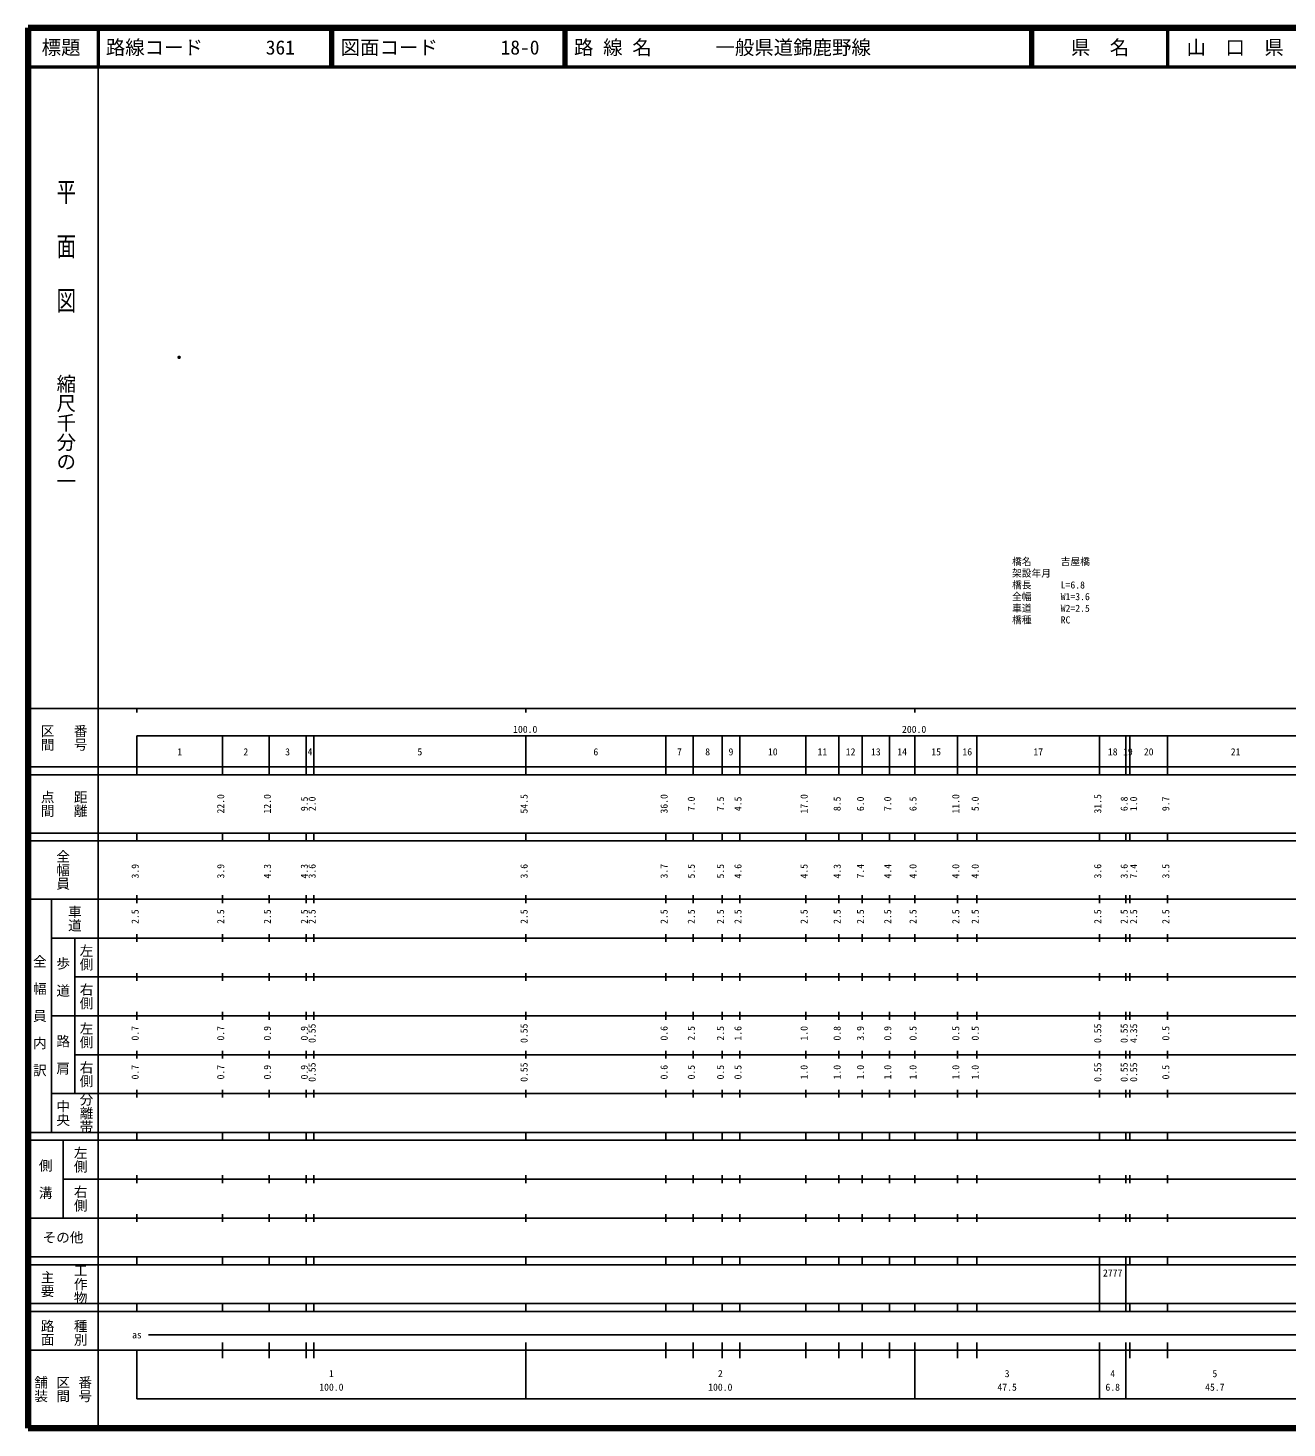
# Model space of a CAD drawing. Units: millimetres on the paper. Extents: x 40 to 680, y 20 to 380.
# Drawn here: x 40 to 363.7, y 20 to 380 of the extents above; entities that cross this region are included whole.
import ezdxf
from ezdxf.enums import TextEntityAlignment as Align

# ---------------------------------------------------------------- set-up
doc = ezdxf.new("R2010")
doc.units = ezdxf.units.MM
doc.header["$PDMODE"] = 32
doc.header["$PDSIZE"] = 0.5
for name, color, linetype in [('M-OTRS', 6, 'Continuous'), ('M-STR-HTXT', 7, 'Continuous'), ('M-TTL-TXT', 7, 'Continuous')]:
    doc.layers.add(name, color=color, linetype=linetype)
for name, color, linetype, lineweight in [('M-TTL', 2, 'Continuous', 140), ('M-TTL-BAND', 7, 'Continuous', 25), ('M-TTL-LINE', 7, 'Continuous', 50)]:
    doc.layers.add(name, color=color, linetype=linetype, lineweight=lineweight)
doc.styles.add('@ＭＳ ゴシック', font='')
doc.styles.add('ＭＳ ゴシック', font='')
doc.styles.get('@ＭＳ ゴシック').set_extended_font_data('@MS Gothic')
doc.styles.get('ＭＳ ゴシック').set_extended_font_data('MS Gothic')

msp = doc.modelspace()

# ---------------------------------------------------------------- linework, layer by layer
at = {"layer": 'M-OTRS'}
msp.add_point((78.841, 295.315), dxfattribs=at)
at = {"layer": 'M-TTL'}
for p, q in [((40, 380), (40, 20)), ((680, 380), (40, 380)), ((40, 20), (680, 20))]:
    msp.add_line(p, q, dxfattribs=at)
at = {"layer": 'M-TTL-BAND'}
for p, q in [((58, 370), (58, 20)), ((40, 205), (579, 205)), ((68, 205), (68, 204)), ((168, 205), (168, 204)), ((268, 205), (268, 204)), ((68, 198), (579, 198)), ((68, 198), (68, 188)), ((90, 188), (90, 198)), ((102, 188), (102, 198)), ((111.5, 188), (111.5, 198)), ((113.5, 188), (113.5, 198)), ((168, 188), (168, 198)), ((204, 188), (204, 198)), ((211, 188), (211, 198)), ((218.5, 188), (218.5, 198)), ((223, 188), (223, 198)), ((240, 188), (240, 198)), ((248.5, 188), (248.5, 198)), ((254.5, 188), (254.5, 198)), ((261.5, 188), (261.5, 198)), ((268, 188), (268, 198)), ((279, 188), (279, 198)), ((284, 188), (284, 198)), ((315.5, 188), (315.5, 198)), ((322.3, 188), (322.3, 198)), ((323.3, 188), (323.3, 198)), ((333, 188), (333, 198)), ((40, 190), (579, 190)), ((40, 188), (579, 188)), ((40, 173), (579, 173)), ((68, 171), (68, 173)), ((90, 171), (90, 173)), ((102, 171), (102, 173)), ((111.5, 171), (111.5, 173)), ((113.5, 171), (113.5, 173)), ((168, 171), (168, 173)), ((204, 171), (204, 173)), ((211, 171), (211, 173)), ((218.5, 171), (218.5, 173)), ((223, 171), (223, 173)), ((240, 171), (240, 173)), ((248.5, 171), (248.5, 173)), ((254.5, 171), (254.5, 173)), ((261.5, 171), (261.5, 173)), ((268, 171), (268, 173)), ((279, 171), (279, 173)), ((284, 171), (284, 173)), ((315.5, 171), (315.5, 173)), ((322.3, 171), (322.3, 173)), ((323.3, 171), (323.3, 173)), ((333, 171), (333, 173)), ((40, 171), (579, 171)), ((40, 156), (579, 156)), ((46, 96), (46, 156)), ((68, 155), (68, 157)), ((90, 155), (90, 157)), ((102, 155), (102, 157)), ((111.5, 155), (111.5, 157)), ((113.5, 155), (113.5, 157)), ((168, 155), (168, 157)), ((204, 155), (204, 157)), ((211, 155), (211, 157)), ((218.5, 155), (218.5, 157)), ((223, 155), (223, 157)), ((240, 155), (240, 157)), ((248.5, 155), (248.5, 157)), ((254.5, 155), (254.5, 157)), ((261.5, 155), (261.5, 157)), ((268, 155), (268, 157)), ((279, 155), (279, 157)), ((284, 155), (284, 157)), ((315.5, 155), (315.5, 157)), ((322.3, 155), (322.3, 157)), ((323.3, 155), (323.3, 157)), ((333, 155), (333, 157)), ((46, 146), (579, 146)), ((52, 146), (52, 106)), ((68, 145), (68, 147)), ((90, 145), (90, 147)), ((102, 145), (102, 147)), ((111.5, 145), (111.5, 147)), ((113.5, 145), (113.5, 147)), ((168, 145), (168, 147)), ((204, 145), (204, 147)), ((211, 145), (211, 147)), ((218.5, 145), (218.5, 147)), ((223, 145), (223, 147)), ((240, 145), (240, 147)), ((248.5, 145), (248.5, 147)), ((254.5, 145), (254.5, 147)), ((261.5, 145), (261.5, 147)), ((268, 145), (268, 147)), ((279, 145), (279, 147)), ((284, 145), (284, 147)), ((315.5, 145), (315.5, 147)), ((322.3, 145), (322.3, 147)), ((323.3, 145), (323.3, 147)), ((333, 145), (333, 147)), ((68, 135), (68, 137)), ((90, 135), (90, 137)), ((102, 135), (102, 137)), ((111.5, 135), (111.5, 137)), ((113.5, 135), (113.5, 137)), ((168, 135), (168, 137)), ((204, 135), (204, 137)), ((211, 135), (211, 137)), ((218.5, 135), (218.5, 137)), ((223, 135), (223, 137)), ((240, 135), (240, 137)), ((248.5, 135), (248.5, 137)), ((254.5, 135), (254.5, 137)), ((261.5, 135), (261.5, 137)), ((268, 135), (268, 137)), ((279, 135), (279, 137)), ((284, 135), (284, 137)), ((315.5, 135), (315.5, 137)), ((322.3, 135), (322.3, 137)), ((323.3, 135), (323.3, 137)), ((333, 135), (333, 137)), ((52, 136), (579, 136)), ((46, 126), (579, 126)), ((68, 125), (68, 127)), ((90, 125), (90, 127)), ((102, 125), (102, 127)), ((111.5, 125), (111.5, 127)), ((113.5, 125), (113.5, 127)), ((168, 125), (168, 127)), ((204, 125), (204, 127)), ((211, 125), (211, 127)), ((218.5, 125), (218.5, 127)), ((223, 125), (223, 127)), ((240, 125), (240, 127)), ((248.5, 125), (248.5, 127)), ((254.5, 125), (254.5, 127)), ((261.5, 125), (261.5, 127)), ((268, 125), (268, 127)), ((279, 125), (279, 127)), ((284, 125), (284, 127)), ((315.5, 125), (315.5, 127)), ((322.3, 125), (322.3, 127)), ((323.3, 125), (323.3, 127)), ((333, 125), (333, 127)), ((52, 116), (579, 116)), ((68, 115), (68, 117)), ((90, 115), (90, 117)), ((102, 115), (102, 117)), ((111.5, 115), (111.5, 117)), ((113.5, 115), (113.5, 117)), ((168, 115), (168, 117)), ((204, 115), (204, 117)), ((211, 115), (211, 117)), ((218.5, 115), (218.5, 117)), ((223, 115), (223, 117)), ((240, 115), (240, 117)), ((248.5, 115), (248.5, 117)), ((254.5, 115), (254.5, 117)), ((261.5, 115), (261.5, 117)), ((268, 115), (268, 117)), ((279, 115), (279, 117)), ((284, 115), (284, 117)), ((315.5, 115), (315.5, 117)), ((322.3, 115), (322.3, 117)), ((323.3, 115), (323.3, 117)), ((333, 115), (333, 117)), ((46, 106), (579, 106)), ((68, 105), (68, 107)), ((90, 105), (90, 107)), ((102, 105), (102, 107)), ((111.5, 105), (111.5, 107)), ((113.5, 105), (113.5, 107)), ((168, 105), (168, 107)), ((204, 105), (204, 107)), ((211, 105), (211, 107)), ((218.5, 105), (218.5, 107)), ((223, 105), (223, 107)), ((240, 105), (240, 107)), ((248.5, 105), (248.5, 107)), ((254.5, 105), (254.5, 107)), ((261.5, 105), (261.5, 107)), ((268, 105), (268, 107)), ((279, 105), (279, 107)), ((284, 105), (284, 107)), ((315.5, 105), (315.5, 107)), ((322.3, 105), (322.3, 107)), ((323.3, 105), (323.3, 107)), ((333, 105), (333, 107)), ((40, 96), (579, 96)), ((40, 94), (579, 94)), ((49, 94), (49, 74)), ((68, 94), (68, 96)), ((90, 94), (90, 96)), ((102, 94), (102, 96)), ((111.5, 94), (111.5, 96)), ((113.5, 94), (113.5, 96)), ((168, 94), (168, 96)), ((204, 94), (204, 96)), ((211, 94), (211, 96)), ((218.5, 94), (218.5, 96)), ((223, 94), (223, 96)), ((240, 94), (240, 96)), ((248.5, 94), (248.5, 96)), ((254.5, 94), (254.5, 96)), ((261.5, 94), (261.5, 96)), ((268, 94), (268, 96)), ((279, 94), (279, 96)), ((284, 94), (284, 96)), ((315.5, 94), (315.5, 96)), ((322.3, 94), (322.3, 96)), ((323.3, 94), (323.3, 96)), ((333, 94), (333, 96)), ((49, 84), (579, 84)), ((68, 83), (68, 85)), ((90, 83), (90, 85)), ((102, 83), (102, 85)), ((111.5, 83), (111.5, 85)), ((113.5, 83), (113.5, 85)), ((168, 83), (168, 85)), ((204, 83), (204, 85)), ((211, 83), (211, 85)), ((218.5, 83), (218.5, 85)), ((223, 83), (223, 85)), ((240, 83), (240, 85)), ((248.5, 83), (248.5, 85)), ((254.5, 83), (254.5, 85)), ((261.5, 83), (261.5, 85)), ((268, 83), (268, 85)), ((279, 83), (279, 85)), ((284, 83), (284, 85)), ((315.5, 83), (315.5, 85)), ((322.3, 83), (322.3, 85)), ((323.3, 83), (323.3, 85)), ((333, 83), (333, 85)), ((40, 74), (579, 74)), ((68, 73), (68, 75)), ((90, 73), (90, 75)), ((102, 73), (102, 75)), ((111.5, 73), (111.5, 75)), ((113.5, 73), (113.5, 75)), ((168, 73), (168, 75)), ((204, 73), (204, 75)), ((211, 73), (211, 75)), ((218.5, 73), (218.5, 75)), ((223, 73), (223, 75)), ((240, 73), (240, 75)), ((248.5, 73), (248.5, 75)), ((254.5, 73), (254.5, 75)), ((261.5, 73), (261.5, 75)), ((268, 73), (268, 75)), ((279, 73), (279, 75)), ((284, 73), (284, 75)), ((315.5, 73), (315.5, 75)), ((322.3, 73), (322.3, 75)), ((323.3, 73), (323.3, 75)), ((333, 73), (333, 75)), ((40, 64), (579, 64)), ((40, 62), (579, 62)), ((68, 62), (68, 64)), ((90, 62), (90, 64)), ((102, 62), (102, 64)), ((111.5, 62), (111.5, 64)), ((113.5, 62), (113.5, 64)), ((168, 62), (168, 64)), ((204, 62), (204, 64)), ((211, 62), (211, 64)), ((218.5, 62), (218.5, 64)), ((223, 62), (223, 64)), ((240, 62), (240, 64)), ((248.5, 62), (248.5, 64)), ((254.5, 62), (254.5, 64)), ((261.5, 62), (261.5, 64)), ((268, 62), (268, 64)), ((279, 62), (279, 64)), ((284, 62), (284, 64)), ((315.5, 62), (315.5, 64)), ((315.5, 52), (315.5, 62)), ((322.3, 62), (322.3, 64)), ((322.3, 52), (322.3, 62)), ((323.3, 62), (323.3, 64)), ((333, 62), (333, 64)), ((40, 52), (579, 52)), ((68, 50), (68, 52)), ((90, 50), (90, 52)), ((102, 50), (102, 52)), ((111.5, 50), (111.5, 52)), ((113.5, 50), (113.5, 52)), ((168, 50), (168, 52)), ((204, 50), (204, 52)), ((211, 50), (211, 52)), ((218.5, 50), (218.5, 52)), ((223, 50), (223, 52)), ((240, 50), (240, 52)), ((248.5, 50), (248.5, 52)), ((254.5, 50), (254.5, 52)), ((261.5, 50), (261.5, 52)), ((268, 50), (268, 52)), ((279, 50), (279, 52)), ((284, 50), (284, 52)), ((315.5, 50), (315.5, 52)), ((322.3, 50), (322.3, 52)), ((323.3, 50), (323.3, 52)), ((333, 50), (333, 52)), ((40, 50), (579, 50)), ((71, 44), (565, 44)), ((40, 40), (579, 40)), ((68, 40), (68, 27.5)), ((90, 38), (90, 42)), ((102, 38), (102, 42)), ((111.5, 38), (111.5, 42)), ((113.5, 38), (113.5, 42)), ((168, 27.5), (168, 42)), ((204, 38), (204, 42)), ((211, 38), (211, 42)), ((218.5, 38), (218.5, 42)), ((223, 38), (223, 42)), ((240, 38), (240, 42)), ((248.5, 38), (248.5, 42)), ((254.5, 38), (254.5, 42)), ((261.5, 38), (261.5, 42)), ((268, 27.5), (268, 42)), ((279, 38), (279, 42)), ((284, 38), (284, 42)), ((315.5, 27.5), (315.5, 42)), ((322.3, 27.5), (322.3, 42)), ((323.3, 38), (323.3, 42)), ((333, 38), (333, 42)), ((68, 27.5), (579, 27.5))]:
    msp.add_line(p, q, dxfattribs=at)
at = {"layer": 'M-TTL-LINE'}
for p, q in [((58, 380), (58, 370)), ((117.75, 380), (117.75, 370)), ((118.25, 380), (118.25, 370)), ((177.75, 380), (177.75, 370)), ((178.25, 380), (178.25, 370)), ((297.75, 380), (297.75, 370)), ((298.25, 380), (298.25, 370)), ((333, 380), (333, 370)), ((40, 370), (680, 370))]:
    msp.add_line(p, q, dxfattribs=at)

# ---------------------------------------------------------------- texts
at = {"layer": 'M-STR-HTXT', "style": 'ＭＳ ゴシック'}
for s, p in [('橋名\u3000\u3000\u3000吉屋橋', (293.025, 241.322)), ('橋長\u3000\u3000\u3000L=6.8', (293.025, 235.322)), ('架設年月\u3000', (293.025, 238.322)), ('全幅\u3000\u3000\u3000W1=3.6', (293.025, 232.322)), ('車道\u3000\u3000\u3000W2=2.5', (293.025, 229.322)), ('橋種\u3000\u3000\u3000RC', (293.025, 226.322))]:
    msp.add_text(s, height=1.833, dxfattribs=at).set_placement(p, align=Align.BOTTOM_LEFT)
at = {"layer": 'M-TTL-BAND', "style": '@ＭＳ ゴシック', "width": 1.4}
msp.add_text('平  面  図', height=3.666, rotation=270, dxfattribs=at).set_placement((49.777, 306.475), align=Align.MIDDLE_RIGHT)
at = {"layer": 'M-TTL-BAND', "style": '@ＭＳ ゴシック'}
msp.add_text('縮尺千分の一', height=3.666, rotation=270, dxfattribs=at).set_placement((49.777, 261.03), align=Align.MIDDLE_RIGHT)
for s, p in [('区間', (45, 197.5)), ('番号', (53.5, 197.5)), ('点間', (45, 180.5)), ('距離', (53.5, 180.5)), ('全幅員', (49, 163.5)), ('車道', (52, 151)), ('左側', (55, 141)), ('全\u3000幅\u3000員\u3000内\u3000訳', (43, 126)), ('歩\u3000道', (49, 136)), ('右側', (55, 131)), ('左側', (55, 121)), ('路\u3000肩', (49, 116)), ('右側', (55, 111)), ('分離帯', (55, 101)), ('中央', (49, 101)), ('左側', (53.5, 89)), ('側\u3000溝', (44.5, 84)), ('右側', (53.5, 79)), ('工作物', (53.5, 57)), ('主要', (45, 57)), ('路面', (45, 44.5)), ('種別', (53.5, 44.5)), ('舗装', (43.333, 30)), ('区間', (49, 30)), ('番号', (54.667, 30))]:
    msp.add_text(s, height=2.566, rotation=270, dxfattribs=at).set_placement(p, align=Align.MIDDLE_CENTER)
at = {"layer": 'M-TTL-BAND', "style": 'ＭＳ ゴシック'}
for s, p in [('100.0', (167.844, 198.195)), ('200.0', (267.844, 198.195)), ('1', (79, 192.405)), ('2', (96, 192.405)), ('3', (106.75, 192.405)), ('4', (112.5, 192.405)), ('5', (140.75, 192.405)), ('6', (186, 192.405)), ('7', (207.5, 192.405)), ('8', (214.75, 192.405)), ('9', (220.75, 192.405)), ('10', (231.5, 192.405)), ('11', (244.25, 192.405)), ('12', (251.5, 192.405)), ('13', (258, 192.405)), ('14', (264.75, 192.405)), ('15', (273.5, 192.405)), ('16', (281.5, 192.405)), ('17', (299.75, 192.405)), ('18', (318.9, 192.405)), ('19', (322.8, 192.405)), ('20', (328.15, 192.405)), ('21', (350.5, 192.405)), ('as', (68, 42.5)), ('1', (118, 32.523)), ('2', (218, 32.523)), ('3', (291.75, 32.523)), ('4', (318.9, 32.523)), ('5', (345.15, 32.523)), ('100.0', (118, 29.033)), ('100.0', (218, 29.033)), ('47.5', (291.75, 29.033)), ('6.8', (318.9, 29.033)), ('45.7', (345.15, 29.033))]:
    msp.add_text(s, height=1.833, dxfattribs=at).set_placement(p, align=Align.BOTTOM_CENTER)
for s, p in [('22.0', (91, 180.5)), ('12.0', (103, 180.5)), ('9.5', (112.5, 180.5)), ('2.0', (114.5, 180.5)), ('54.5', (169, 180.5)), ('36.0', (205, 180.5)), ('7.0', (212, 180.5)), ('7.5', (219.5, 180.5)), ('4.5', (224, 180.5)), ('17.0', (241, 180.5)), ('8.5', (249.5, 180.5)), ('6.0', (255.5, 180.5)), ('7.0', (262.5, 180.5)), ('6.5', (269, 180.5)), ('11.0', (280, 180.5)), ('5.0', (285, 180.5)), ('31.5', (316.5, 180.5)), ('6.8', (323.3, 180.5)), ('1.0', (325.733, 180.5)), ('9.7', (334, 180.5)), ('3.9', (69, 163.174)), ('3.9', (91, 163.174)), ('4.3', (103, 163.174)), ('4.3', (112.5, 163.174)), ('3.6', (114.5, 163.174)), ('3.6', (169, 163.174)), ('3.7', (205, 163.174)), ('5.5', (212, 163.174)), ('5.5', (219.5, 163.174)), ('4.6', (224, 163.174)), ('4.5', (241, 163.174)), ('4.3', (249.5, 163.174)), ('7.4', (255.5, 163.174)), ('4.4', (262.5, 163.174)), ('4.0', (269, 163.174)), ('4.0', (280, 163.174)), ('4.0', (285, 163.174)), ('3.6', (316.5, 163.174)), ('3.6', (323.3, 163.174)), ('7.4', (325.733, 163.174)), ('3.5', (334, 163.174)), ('2.5', (69, 151.5)), ('2.5', (91, 151.5)), ('2.5', (103, 151.5)), ('2.5', (112.5, 151.5)), ('2.5', (114.5, 151.5)), ('2.5', (169, 151.5)), ('2.5', (205, 151.5)), ('2.5', (212, 151.5)), ('2.5', (219.5, 151.5)), ('2.5', (224, 151.5)), ('2.5', (241, 151.5)), ('2.5', (249.5, 151.5)), ('2.5', (255.5, 151.5)), ('2.5', (262.5, 151.5)), ('2.5', (269, 151.5)), ('2.5', (280, 151.5)), ('2.5', (285, 151.5)), ('2.5', (316.5, 151.5)), ('2.5', (323.3, 151.5)), ('2.5', (325.733, 151.5)), ('2.5', (334, 151.5)), ('0.7', (69, 121.5)), ('0.7', (91, 121.5)), ('0.9', (103, 121.5)), ('0.9', (112.5, 121.5)), ('0.55', (114.5, 121.5)), ('0.55', (169, 121.5)), ('0.6', (205, 121.5)), ('2.5', (212, 121.5)), ('2.5', (219.5, 121.5)), ('1.6', (224, 121.5)), ('1.0', (241, 121.5)), ('0.8', (249.5, 121.5)), ('3.9', (255.5, 121.5)), ('0.9', (262.5, 121.5)), ('0.5', (269, 121.5)), ('0.5', (280, 121.5)), ('0.5', (285, 121.5)), ('0.55', (316.5, 121.5)), ('0.55', (323.3, 121.5)), ('4.35', (325.733, 121.5)), ('0.5', (334, 121.5)), ('0.7', (69, 111.5)), ('0.7', (91, 111.5)), ('0.9', (103, 111.5)), ('0.9', (112.5, 111.5)), ('0.55', (114.5, 111.5)), ('0.55', (169, 111.5)), ('0.6', (205, 111.5)), ('0.5', (212, 111.5)), ('0.5', (219.5, 111.5)), ('0.5', (224, 111.5)), ('1.0', (241, 111.5)), ('1.0', (249.5, 111.5)), ('1.0', (255.5, 111.5)), ('1.0', (262.5, 111.5)), ('1.0', (269, 111.5)), ('1.0', (280, 111.5)), ('1.0', (285, 111.5)), ('0.55', (316.5, 111.5)), ('0.55', (323.3, 111.5)), ('0.55', (325.733, 111.5)), ('0.5', (334, 111.5))]:
    msp.add_text(s, height=1.833, rotation=90, dxfattribs=at).set_placement(p, align=Align.BOTTOM_CENTER)
msp.add_text('その他', height=2.566, dxfattribs=at).set_placement((49, 69), align=Align.MIDDLE_CENTER)
msp.add_text('2777', height=1.833, dxfattribs=at).set_placement((316.4, 58.405), align=Align.BOTTOM_LEFT)
at = {"layer": 'M-TTL-TXT', "style": 'ＭＳ ゴシック'}
for s, p in [('標題', (48.5, 375)), ('県\u3000名', (315.625, 375)), ('山\u3000口\u3000県', (350.375, 375))]:
    msp.add_text(s, height=3.666, dxfattribs=at).set_placement(p, align=Align.MIDDLE_CENTER)
for s, p in [('路線コード', (60, 375)), ('361', (101.142, 375)), ('図面コード', (120.38, 375)), ('18-0', (161.521, 375)), ('路 線 名', (180.38, 375)), ('一般県道錦鹿野線', (216.734, 375))]:
    msp.add_text(s, height=3.666, dxfattribs=at).set_placement(p, align=Align.MIDDLE_LEFT)

doc.saveas('drawing.dxf')
